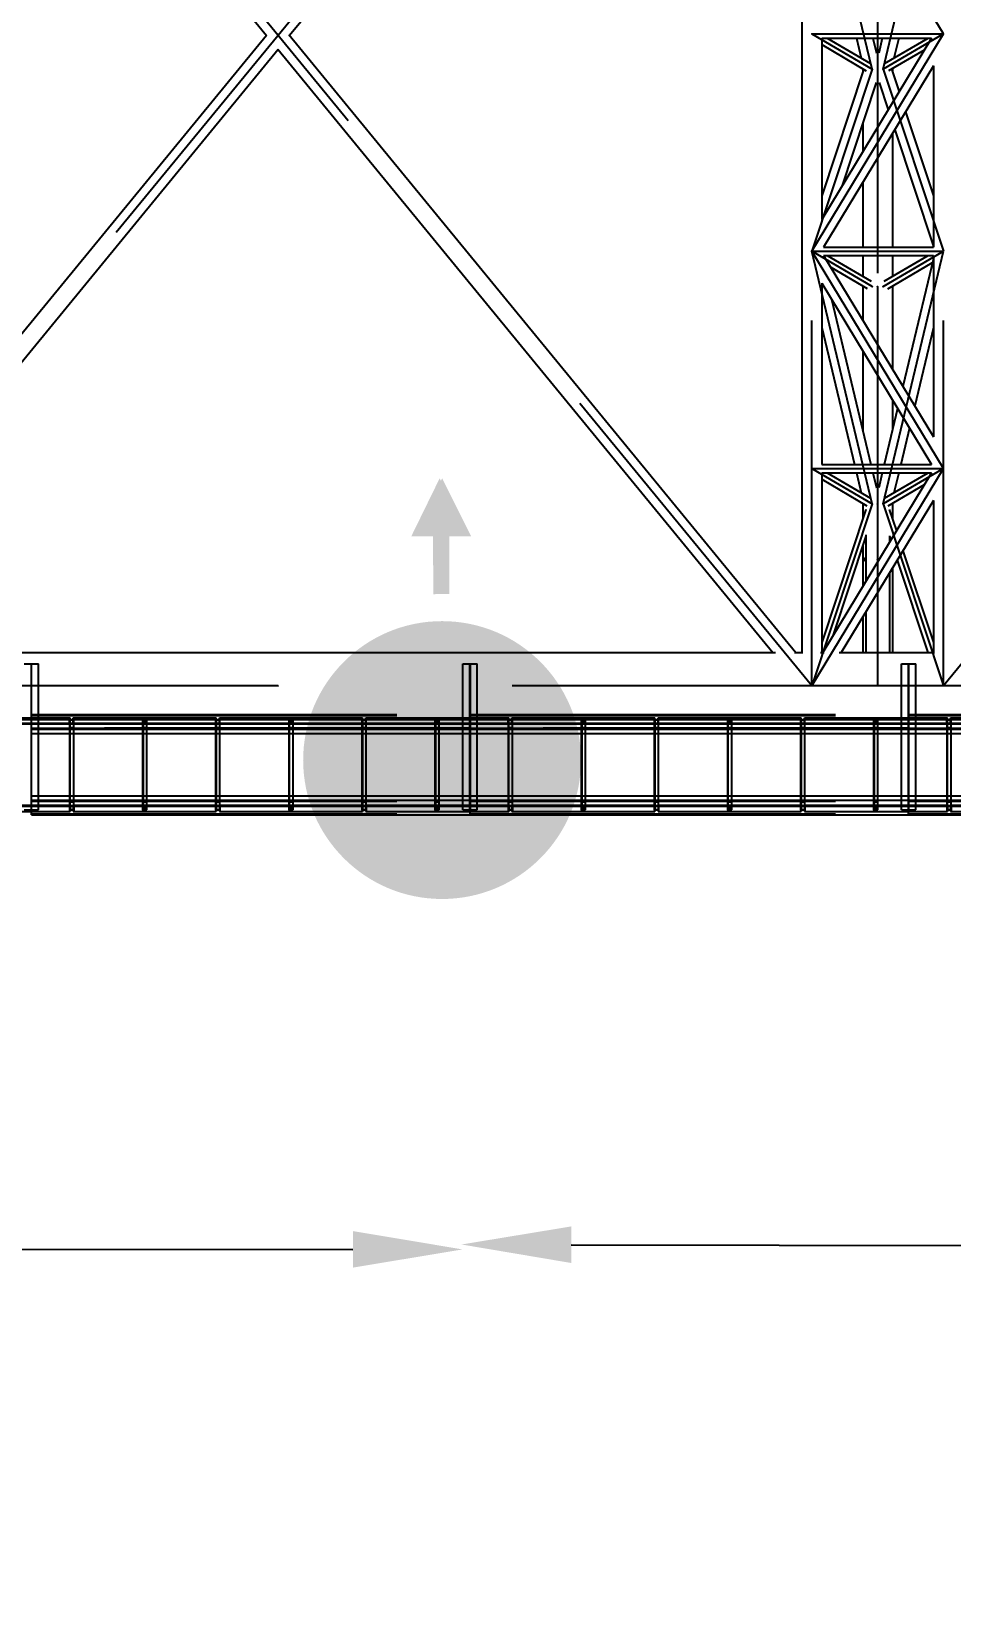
# Model space of a CAD drawing. Header units: millimetres. Extents: x 150209.93 to 150215.05, y 136675.65 to 136679.93.
# Drawn here: x 150212.7159 to 150212.9677, y 136678.5295 to 136678.958 of the extents above; entities that cross this region are included whole.
import ezdxf

# ---------------------------------------------------------------- set-up
doc = ezdxf.new("R2010")
doc.units = ezdxf.units.MM
doc.header["$LTSCALE"] = 0.25
for name, pattern in [('CENTER', [50.8, 31.75, -6.35, 6.35, -6.35]), ('XKITLINE00', [0]), ('XKITLINE02', [4, 2, -2]), ('XKITLINE03', [6, 3, -1, 1, -1])]:
    doc.linetypes.add(name, pattern=pattern)
doc.layers.add('Parts', color=7, linetype='Continuous')
doc.styles.add('ROMANS', font='romans.shx')
doc.dimstyles.new('MD300', dxfattribs={"dimtxt": 2.5, "dimasz": 2.5, "dimexe": 1, "dimexo": 1, "dimgap": 0.5, "dimtad": 1, "dimdec": 1, "dimlfac": 50, "dimrnd": 0.5, "dimdsep": 46, "dimtxsty": 'ROMANS', "dimcen": 1, "dimclrd": 146, "dimclre": 146, "dimclrt": 30, "dimadec": 1, "dimazin": 2, "dimtfac": 1, "dimtdec": 1, "dimtmove": 0, "dimatfit": 1, "dimfxl": 1, "dimtolj": 1, "dimtzin": 0, "dimlwd": -1, "dimlwe": -1, "dimarcsym": 0})

# ---------------------------------------------------------------- blocks, each defined once
blk = doc.blocks.new('çatıı')
at = {"color": 8, "linetype": 'CENTER'}
for p, q in [((20005, 17520), (18545, 15740.3)), ((20005, 15740.3), (18545, 17520)), ((21645, 17520), (20185, 15740.3)), ((20087.5, 16583.8), (20005, 16929.1)), ((20185, 16632.2), (20005, 16929.1)), ((20102.5, 16583.8), (20185, 16929.1)), ((20005, 15740.3), (20005, 16860.1)), ((20185, 15740.3), (20185, 16860.1)), ((20095, 16804.9), (20095, 15913.5)), ((20005, 16632.2), (20087.5, 16583.8)), ((20005, 16334.9), (20185, 16632.2)), ((20005, 16632.2), (20185, 16632.2)), ((20185, 16632.2), (20102.5, 16583.8)), ((20087.5, 16583.8), (20005, 16334.9)), ((20102.5, 16583.8), (20185, 16334.9)), ((20087.5, 15989.2), (20005, 16334.9)), ((20185, 16037.6), (20005, 16334.9)), ((20087.5, 16286.5), (20005, 16334.9)), ((20005, 16334.9), (20185, 16334.9)), ((20102.5, 15989.2), (20185, 16334.9)), ((20102.5, 16286.5), (20185, 16334.9)), ((20095, 16286.5), (20095, 15740.3)), ((20005, 15740.3), (20185, 16037.6)), ((20005, 16037.6), (20087.5, 15989.2)), ((20005, 16037.6), (20185, 16037.6)), ((20185, 16037.6), (20102.5, 15989.2)), ((20087.5, 15989.2), (20005, 15740.3)), ((20095, 15989.2), (20095, 15740.3)), ((20102.5, 15989.2), (20185, 15740.3)), ((20275, 15740.3), (17635, 15740.3)), ((20245, 15740.3), (17635, 15740.3)), ((19275, 15740.3), (18455, 15740.3)), ((20095, 15740.3), (19275, 15740.3)), ((20915, 15740.3), (20095, 15740.3))]:
    blk.add_line(p, q, dxfattribs=at)
at = {"color": 8, "linetype": 'XKITLINE00'}
for p, q in [((18558.6, 17484.1), (19259.2, 16630.1)), ((19991.3, 17484.1), (19290.8, 16630.1)), ((19991.3, 16860.1), (19991.3, 15786)), ((19259.3, 16630.1), (18566.7, 15786)), ((19289.6, 16631.5), (19983.3, 15786)), ((19275, 16610.9), (18598.2, 15786)), ((19274.8, 16611.2), (19951.7, 15786)), ((20018.6, 16626.6), (20018.6, 16378.5)), ((20018.6, 16626.5), (20168.8, 16626.5)), ((20018.6, 16617.6), (20079.5, 16581.9)), ((20168.8, 16626.6), (20018.7, 16378.5)), ((20026, 16626.5), (20085.3, 16591.8)), ((20066.1, 16626.5), (20072.6, 16599.2)), ((20088.6, 16626.5), (20093.5, 16606)), ((20101.4, 16626.5), (20096.5, 16606)), ((20104.4, 16591.6), (20164, 16626.5)), ((20110.6, 16582), (20159, 16610.4)), ((20123.9, 16626.5), (20117.4, 16599.2)), ((20171.4, 16588.5), (20021.2, 16340.6)), ((20074.7, 16584.7), (20074.7, 16580)), ((20115.3, 16584.7), (20115.3, 16580)), ((20171.3, 16588.5), (20171.3, 16340.6)), ((20075.7, 16583.2), (20018.6, 16410.9)), ((20093, 16565.7), (20045.9, 16423.5)), ((20097, 16565.7), (20109.4, 16528.3)), ((20114.3, 16583.2), (20124.3, 16553)), ((20133.3, 16525.7), (20171.3, 16410.9)), ((20074.7, 16510.4), (20074.7, 16471.1)), ((20118.4, 16501.1), (20171.3, 16341.3)), ((20115.3, 16496), (20115.3, 16340.6)), ((20074.7, 16428.9), (20074.7, 16340.6)), ((20021, 16340.6), (20171.4, 16340.6)), ((20021.1, 16329.3), (20171.4, 16081.2)), ((20021.2, 16329.2), (20171.3, 16329.2)), ((20026, 16329.2), (20086.4, 16293.8)), ((20074.7, 16329.2), (20074.7, 16300.6)), ((20103.9, 16294), (20164, 16329.2)), ((20115.3, 16329.2), (20115.3, 16300.6)), ((20171.3, 16329.3), (20171.3, 16081.2)), ((20031, 16313.1), (20080.8, 16283.8)), ((20108.8, 16283.6), (20170.1, 16319.5)), ((20171.3, 16324.8), (20129.6, 16150.1)), ((20018.6, 16291.2), (20018.6, 16043.3)), ((20018.6, 16291.2), (20168.8, 16043.3)), ((20074.7, 16287.4), (20074.7, 16240.8)), ((20115.3, 16287.4), (20115.3, 16173.8)), ((20031.9, 16269.4), (20085.9, 16043.3)), ((20018.6, 16230.5), (20063.3, 16043.3)), ((20171.3, 16230.5), (20145.8, 16123.4)), ((20074.7, 16198.7), (20074.7, 16090)), ((20122.4, 16119.8), (20104.1, 16043.3)), ((20115.3, 16131.6), (20115.3, 16090)), ((20138.6, 16093.2), (20126.6, 16043.3)), ((20018.6, 16043.3), (20168.9, 16043.3)), ((20018.6, 16032), (20018.6, 15786)), ((20018.6, 16031.9), (20168.8, 16031.9)), ((20168.8, 16032), (20019.9, 15786)), ((20026, 16031.9), (20085.2, 15997.2)), ((20066.1, 16031.9), (20072.6, 16004.6)), ((20088.6, 16031.9), (20093.5, 16011.2)), ((20101.4, 16031.9), (20096.5, 16011.3)), ((20104.5, 15997), (20164, 16031.9)), ((20123.9, 16031.9), (20117.4, 16004.6)), ((20018.6, 16023), (20080.5, 15986.7)), ((20109.5, 15986.8), (20159, 16015.8)), ((20171.3, 15993.9), (20045.4, 15786)), ((20074.7, 15990.1), (20074.7, 15968.7)), ((20115.3, 15990.1), (20115.3, 15968.7)), ((20171.3, 15993.9), (20171.3, 15786)), ((20079, 15981.8), (20018.6, 15799.5)), ((20078.9, 15981.7), (20078.9, 15981.3)), ((20111, 15981.6), (20120.7, 15952.5)), ((20078.9, 15945.2), (20033.6, 15808.7)), ((20078.9, 15946.9), (20078.9, 15883.4)), ((20111.1, 15945.4), (20111.1, 15936.6)), ((20111.1, 15945.1), (20112.9, 15939.6)), ((20074.7, 15932.6), (20074.7, 15913.5)), ((20129.7, 15925.2), (20171.3, 15799.6)), ((20075, 15914), (20074.7, 15913.5)), ((20074.7, 15913.5), (20075, 15913)), ((20074.7, 15913.5), (20074.7, 15876.5)), ((20075, 15914), (20075.9, 15914.5)), ((20075, 15913), (20075.9, 15912.5)), ((20075.9, 15914.5), (20077.4, 15914.9)), ((20076.2, 15914), (20075.9, 15913.5)), ((20075.9, 15913.5), (20076.2, 15913)), ((20075.9, 15912.5), (20077.4, 15912.1)), ((20076.2, 15914), (20077, 15914.4)), ((20076.2, 15913), (20077, 15912.6)), ((20077, 15914.4), (20078.4, 15914.8)), ((20077, 15912.6), (20078.4, 15912.2)), ((20077.4, 15914.9), (20078.9, 15915.2)), ((20077.4, 15912.1), (20078.9, 15911.8)), ((20078.4, 15914.8), (20078.9, 15914.9)), ((20078.4, 15912.2), (20078.9, 15912.1)), ((20115.3, 15901.4), (20115.3, 15786)), ((20122, 15912.4), (20163.8, 15786)), ((20111.1, 15894.5), (20111.1, 15786)), ((20074.7, 15834.3), (20074.7, 15786)), ((20078.9, 15841.2), (20078.9, 15786)), ((18594.4, 15786), (19955.4, 15786)), ((19981.4, 15786), (19992.9, 15786)), ((20017.1, 15786), (20021.8, 15786)), ((20042.5, 15786), (20173, 15786)), ((17635, 15694.6), (20275, 15694.6))]:
    blk.add_line(p, q, dxfattribs=at)
at = {"color": 116, "linetype": 'XKITLINE02', "true_color": 0x136734}
for p, q in [((18927.5, 15770.3), (18947.5, 15770.3)), ((18937.8, 15570.6), (18937.8, 15770.3)), ((18947.5, 15675.1), (18947.5, 15770.3)), ((19527.5, 15770.3), (19547.5, 15770.3)), ((19527.5, 15570.6), (19527.5, 15770.3)), ((19537.2, 15570.6), (19537.2, 15770.3)), ((19537.8, 15570.6), (19537.8, 15770.3)), ((19547.5, 15675.1), (19547.5, 15770.3)), ((20127.5, 15770.3), (20147.5, 15770.3)), ((20127.5, 15570.6), (20127.5, 15770.3)), ((20137.2, 15570.6), (20137.2, 15770.3)), ((20137.8, 15570.6), (20137.8, 15770.3)), ((20147.5, 15675.1), (20147.5, 15770.3)), ((18892.7, 15696.6), (18990.4, 15696.6)), ((18892.7, 15688.6), (18995.6, 15688.6)), ((18893.3, 15689.4), (18994.9, 15689.4)), ((18937.5, 15694.6), (18937.5, 15701.3)), ((18937.5, 15701.3), (19537.5, 15701.3)), ((18937.5, 15700.4), (19537.5, 15700.4)), ((18937.5, 15699.9), (19537.5, 15699.9)), ((18937.5, 15689.4), (18995.6, 15689.4)), ((18937.5, 15688.6), (18989.8, 15688.6)), ((18989.7, 15689.4), (18989.7, 15688.6)), ((18989.7, 15689.4), (19092.2, 15689.4)), ((18989.7, 15688.6), (19092.7, 15688.6)), ((18989.8, 15688.6), (18989.8, 15696.6)), ((18990, 15694.6), (18995.5, 15694.6)), ((18990, 15682.6), (18990, 15694.6)), ((18990, 15570.6), (18990, 15694.6)), ((18990, 15694.6), (18995.5, 15694.6)), ((18990.4, 15689.4), (18990.4, 15696.6)), ((18990.7, 15570.6), (18990.7, 15694.6)), ((18990.7, 15693.5), (18995.5, 15693.9)), ((18990.7, 15683.6), (18990.7, 15693.5)), ((18994.9, 15689.4), (18994.9, 15696.6)), ((18994.9, 15696.6), (19092.7, 15696.6)), ((18995.5, 15688.6), (18995.5, 15696.6)), ((18995.5, 15693.9), (18995.5, 15694.6)), ((18995.5, 15570.6), (18995.5, 15694.6)), ((18995.6, 15689.4), (18995.6, 15688.6)), ((19086.9, 15689.4), (19086.9, 15688.6)), ((19090, 15694.6), (19095.5, 15694.6)), ((19090, 15682.6), (19090, 15694.6)), ((19090, 15570.6), (19090, 15694.6)), ((19090, 15694.6), (19095.5, 15694.6)), ((19090, 15688.6), (19092.7, 15688.6)), ((19090.7, 15570.6), (19090.7, 15694.6)), ((19090.7, 15693.5), (19095.5, 15693.9)), ((19090.7, 15683.6), (19090.7, 15693.5)), ((19092.2, 15689.4), (19092.2, 15696.6)), ((19092.7, 15688.6), (19092.7, 15696.6)), ((19092.7, 15696.6), (19190.4, 15696.6)), ((19092.7, 15688.6), (19092.7, 15696.6)), ((19092.7, 15688.6), (19195.6, 15688.6)), ((19093.3, 15689.4), (19093.3, 15696.6)), ((19093.3, 15689.4), (19195.6, 15689.4)), ((19095.5, 15693.9), (19095.5, 15694.6)), ((19095.5, 15570.6), (19095.5, 15694.6)), ((19098.6, 15689.4), (19098.6, 15688.6)), ((19189.7, 15689.4), (19189.7, 15688.6)), ((19189.7, 15689.4), (19292.2, 15689.4)), ((19189.7, 15688.6), (19292.7, 15688.6)), ((19189.8, 15688.6), (19189.8, 15696.6)), ((19190, 15694.6), (19195.5, 15694.6)), ((19190, 15682.6), (19190, 15694.6)), ((19190, 15590.1), (19190, 15694.6)), ((19190, 15694.6), (19195.5, 15694.6)), ((19190.4, 15689.4), (19190.4, 15696.6)), ((19190.7, 15570.6), (19190.7, 15694.6)), ((19190.7, 15693.5), (19195.5, 15693.9)), ((19190.7, 15683.6), (19190.7, 15693.5)), ((19194.9, 15689.4), (19194.9, 15696.6)), ((19194.9, 15696.6), (19292.7, 15696.6)), ((19195.5, 15688.6), (19195.5, 15696.6)), ((19195.5, 15693.9), (19195.5, 15694.6)), ((19195.5, 15570.6), (19195.5, 15694.6)), ((19195.6, 15689.4), (19195.6, 15688.6)), ((19286.9, 15689.4), (19286.9, 15688.6)), ((19290, 15590.1), (19290, 15694.6)), ((19290, 15694.6), (19295.5, 15694.6)), ((19290, 15694.6), (19295.5, 15694.6)), ((19290, 15682.6), (19290, 15694.6)), ((19290, 15688.6), (19292.7, 15688.6)), ((19290.7, 15570.6), (19290.7, 15694.6)), ((19290.7, 15693.5), (19295.5, 15693.9)), ((19290.7, 15683.6), (19290.7, 15693.5)), ((19292.2, 15689.4), (19292.2, 15696.6)), ((19292.7, 15688.6), (19292.7, 15696.6)), ((19292.7, 15696.6), (19390.4, 15696.6)), ((19292.7, 15688.6), (19292.7, 15696.6)), ((19292.7, 15688.6), (19395.6, 15688.6)), ((19293.3, 15689.4), (19293.3, 15696.6)), ((19293.3, 15689.4), (19395.6, 15689.4)), ((19295.5, 15570.6), (19295.5, 15694.6)), ((19295.5, 15693.9), (19295.5, 15694.6)), ((19298.6, 15689.4), (19298.6, 15688.6)), ((19389.7, 15689.4), (19389.7, 15688.6)), ((19389.7, 15689.4), (19492.2, 15689.4)), ((19389.7, 15688.6), (19492.7, 15688.6)), ((19389.8, 15688.6), (19389.8, 15696.6)), ((19390, 15590.1), (19390, 15694.6)), ((19390, 15694.6), (19395.5, 15694.6)), ((19390, 15694.6), (19395.5, 15694.6)), ((19390, 15682.6), (19390, 15694.6)), ((19390.4, 15689.4), (19390.4, 15696.6)), ((19390.7, 15570.6), (19390.7, 15694.6)), ((19390.7, 15693.5), (19395.5, 15693.9)), ((19390.7, 15683.6), (19390.7, 15693.5)), ((19394.9, 15689.4), (19394.9, 15696.6)), ((19394.9, 15696.6), (19492.7, 15696.6)), ((19395.5, 15688.6), (19395.5, 15696.6)), ((19395.5, 15570.6), (19395.5, 15694.6)), ((19395.5, 15693.9), (19395.5, 15694.6)), ((19395.6, 15689.4), (19395.6, 15688.6)), ((19486.9, 15689.4), (19486.9, 15688.6)), ((19490, 15590.1), (19490, 15694.6)), ((19490, 15694.6), (19495.5, 15694.6)), ((19490, 15694.6), (19495.5, 15694.6)), ((19490, 15682.6), (19490, 15694.6)), ((19490, 15688.6), (19492.7, 15688.6)), ((19490.7, 15570.6), (19490.7, 15694.6)), ((19490.7, 15693.5), (19495.5, 15693.9)), ((19490.7, 15683.6), (19490.7, 15693.5)), ((19492.2, 15689.4), (19492.2, 15696.6)), ((19492.7, 15688.6), (19492.7, 15696.6)), ((19492.7, 15696.6), (19590.4, 15696.6)), ((19492.7, 15688.6), (19492.7, 15696.6)), ((19492.7, 15688.6), (19595.6, 15688.6)), ((19493.3, 15689.4), (19493.3, 15696.6)), ((19493.3, 15689.4), (19595.6, 15689.4)), ((19495.5, 15570.6), (19495.5, 15694.6)), ((19495.5, 15693.9), (19495.5, 15694.6)), ((19498.6, 15689.4), (19498.6, 15688.6)), ((19537.5, 15694.6), (19537.5, 15701.3)), ((19537.5, 15701.3), (20137.5, 15701.3)), ((19537.5, 15694.6), (19537.5, 15701.3)), ((19537.5, 15700.4), (20137.5, 15700.4)), ((19537.5, 15699.9), (20137.5, 15699.9)), ((19589.7, 15689.4), (19589.7, 15688.6)), ((19589.7, 15689.4), (19692.2, 15689.4)), ((19589.7, 15688.6), (19692.7, 15688.6)), ((19589.8, 15688.6), (19589.8, 15696.6)), ((19590, 15590.1), (19590, 15694.6)), ((19590, 15694.6), (19595.5, 15694.6)), ((19590, 15694.6), (19595.5, 15694.6)), ((19590, 15682.6), (19590, 15694.6)), ((19590.4, 15689.4), (19590.4, 15696.6)), ((19590.7, 15570.6), (19590.7, 15694.6)), ((19590.7, 15693.5), (19595.5, 15693.9)), ((19590.7, 15683.6), (19590.7, 15693.5)), ((19594.9, 15689.4), (19594.9, 15696.6)), ((19594.9, 15696.6), (19692.7, 15696.6)), ((19595.5, 15688.6), (19595.5, 15696.6)), ((19595.5, 15570.6), (19595.5, 15694.6)), ((19595.5, 15693.9), (19595.5, 15694.6)), ((19595.6, 15689.4), (19595.6, 15688.6)), ((19686.9, 15689.4), (19686.9, 15688.6)), ((19690, 15590.1), (19690, 15694.6)), ((19690, 15694.6), (19695.5, 15694.6)), ((19690, 15694.6), (19695.5, 15694.6)), ((19690, 15682.6), (19690, 15694.6)), ((19690, 15688.6), (19692.7, 15688.6)), ((19690.7, 15570.6), (19690.7, 15694.6)), ((19690.7, 15693.5), (19695.5, 15693.9)), ((19690.7, 15683.6), (19690.7, 15693.5)), ((19692.2, 15689.4), (19692.2, 15696.6)), ((19692.7, 15688.6), (19692.7, 15696.6)), ((19692.7, 15696.6), (19790.4, 15696.6)), ((19692.7, 15688.6), (19692.7, 15696.6)), ((19692.7, 15688.6), (19795.6, 15688.6)), ((19693.3, 15689.4), (19693.3, 15696.6)), ((19693.3, 15689.4), (19795.6, 15689.4)), ((19695.5, 15570.6), (19695.5, 15694.6)), ((19695.5, 15693.9), (19695.5, 15694.6)), ((19698.6, 15689.4), (19698.6, 15688.6)), ((19789.7, 15689.4), (19789.7, 15688.6)), ((19789.7, 15689.4), (19892.2, 15689.4)), ((19789.7, 15688.6), (19892.7, 15688.6)), ((19789.8, 15688.6), (19789.8, 15696.6)), ((19790, 15590.1), (19790, 15694.6)), ((19790, 15694.6), (19795.5, 15694.6)), ((19790, 15694.6), (19795.5, 15694.6)), ((19790, 15682.6), (19790, 15694.6)), ((19790.4, 15689.4), (19790.4, 15696.6)), ((19790.7, 15570.6), (19790.7, 15694.6)), ((19790.7, 15693.5), (19795.5, 15693.9)), ((19790.7, 15683.6), (19790.7, 15693.5)), ((19794.9, 15689.4), (19794.9, 15696.6)), ((19794.9, 15696.6), (19892.7, 15696.6)), ((19795.5, 15688.6), (19795.5, 15696.6)), ((19795.5, 15570.6), (19795.5, 15694.6)), ((19795.5, 15693.9), (19795.5, 15694.6)), ((19795.6, 15689.4), (19795.6, 15688.6)), ((19886.9, 15689.4), (19886.9, 15688.6)), ((19890, 15590.1), (19890, 15694.6)), ((19890, 15694.6), (19895.5, 15694.6)), ((19890, 15694.6), (19895.5, 15694.6)), ((19890, 15682.6), (19890, 15694.6)), ((19890, 15688.6), (19892.7, 15688.6)), ((19890.7, 15570.6), (19890.7, 15694.6)), ((19890.7, 15693.5), (19895.5, 15693.9)), ((19890.7, 15683.6), (19890.7, 15693.5)), ((19892.2, 15689.4), (19892.2, 15696.6)), ((19892.7, 15688.6), (19892.7, 15696.6)), ((19892.7, 15696.6), (19990.4, 15696.6)), ((19892.7, 15688.6), (19892.7, 15696.6)), ((19892.7, 15688.6), (19995.6, 15688.6)), ((19893.3, 15689.4), (19893.3, 15696.6)), ((19893.3, 15689.4), (19995.6, 15689.4)), ((19895.5, 15570.6), (19895.5, 15694.6)), ((19895.5, 15693.9), (19895.5, 15694.6)), ((19898.6, 15689.4), (19898.6, 15688.6)), ((19989.7, 15689.4), (19989.7, 15688.6)), ((19989.7, 15689.4), (20092.2, 15689.4)), ((19989.7, 15688.6), (20092.7, 15688.6)), ((19989.8, 15688.6), (19989.8, 15696.6)), ((19990, 15590.1), (19990, 15694.6)), ((19990, 15694.6), (19995.5, 15694.6)), ((19990, 15694.6), (19995.5, 15694.6)), ((19990, 15682.6), (19990, 15694.6)), ((19990.4, 15689.4), (19990.4, 15696.6)), ((19990.7, 15570.6), (19990.7, 15694.6)), ((19990.7, 15693.5), (19995.5, 15693.9)), ((19990.7, 15683.6), (19990.7, 15693.5)), ((19994.9, 15689.4), (19994.9, 15696.6)), ((19994.9, 15696.6), (20092.7, 15696.6)), ((19995.5, 15688.6), (19995.5, 15696.6)), ((19995.5, 15570.6), (19995.5, 15694.6)), ((19995.5, 15693.9), (19995.5, 15694.6)), ((19995.6, 15689.4), (19995.6, 15688.6)), ((20086.9, 15689.4), (20086.9, 15688.6)), ((20090, 15590.1), (20090, 15694.6)), ((20090, 15694.6), (20095.5, 15694.6)), ((20090, 15694.6), (20095.5, 15694.6)), ((20090, 15682.6), (20090, 15694.6)), ((20090, 15688.6), (20092.7, 15688.6)), ((20090.7, 15570.6), (20090.7, 15694.6)), ((20090.7, 15693.5), (20095.5, 15693.9)), ((20090.7, 15683.6), (20090.7, 15693.5)), ((20092.2, 15689.4), (20092.2, 15696.6)), ((20092.7, 15696.6), (20190.4, 15696.6)), ((20092.7, 15688.6), (20092.7, 15696.6)), ((20092.7, 15688.6), (20092.7, 15696.6)), ((20092.7, 15688.6), (20195.6, 15688.6)), ((20093.3, 15689.4), (20093.3, 15696.6)), ((20093.3, 15689.4), (20194.9, 15689.4)), ((20095.5, 15570.6), (20095.5, 15694.6)), ((20095.5, 15693.9), (20095.5, 15694.6)), ((20098.6, 15689.4), (20098.6, 15688.6)), ((20137.5, 15694.6), (20137.5, 15701.3)), ((20137.5, 15694.6), (20137.5, 15701.3)), ((20137.5, 15701.3), (20737.5, 15701.3)), ((20137.5, 15700.4), (20737.5, 15700.4)), ((20137.5, 15699.9), (20737.5, 15699.9)), ((20137.5, 15689.4), (20195.6, 15689.4)), ((20137.5, 15688.6), (20189.8, 15688.6)), ((20189.7, 15689.4), (20189.7, 15688.6)), ((20189.7, 15689.4), (20292.2, 15689.4)), ((20189.7, 15688.6), (20292.7, 15688.6)), ((20189.8, 15688.6), (20189.8, 15696.6)), ((20190, 15570.6), (20190, 15694.6)), ((20190, 15694.6), (20195.5, 15694.6)), ((20190, 15694.6), (20195.5, 15694.6)), ((20190, 15682.6), (20190, 15694.6)), ((20190.4, 15689.4), (20190.4, 15696.6)), ((20190.7, 15570.6), (20190.7, 15694.6)), ((20190.7, 15693.5), (20195.5, 15693.9)), ((20190.7, 15683.6), (20190.7, 15693.5)), ((20194.9, 15689.4), (20194.9, 15696.6)), ((20194.9, 15696.6), (20292.7, 15696.6)), ((20195.5, 15688.6), (20195.5, 15696.6)), ((20195.5, 15570.6), (20195.5, 15694.6)), ((20195.5, 15693.9), (20195.5, 15694.6)), ((20195.6, 15689.4), (20195.6, 15688.6)), ((18937.5, 15682.6), (19537.5, 15682.6)), ((18937.5, 15681.3), (18937.5, 15682.6)), ((18937.5, 15682.6), (19537.5, 15682.6)), ((18937.5, 15682.1), (19537.5, 15682.1)), ((18937.5, 15681.7), (19537.5, 15681.7)), ((18990, 15682.6), (18995.5, 15682.6)), ((18990.7, 15683.6), (18995.5, 15683.3)), ((18995.5, 15682.6), (18995.5, 15683.3)), ((19090, 15682.6), (19095.5, 15682.6)), ((19090.7, 15683.6), (19095.5, 15683.3)), ((19095.5, 15682.6), (19095.5, 15683.3)), ((19190, 15682.6), (19195.5, 15682.6)), ((19190.7, 15683.6), (19195.5, 15683.3)), ((19195.5, 15682.6), (19195.5, 15683.3)), ((19290, 15682.6), (19295.5, 15682.6)), ((19290.7, 15683.6), (19295.5, 15683.3)), ((19295.5, 15682.6), (19295.5, 15683.3)), ((19390, 15682.6), (19395.5, 15682.6)), ((19390.7, 15683.6), (19395.5, 15683.3)), ((19395.5, 15682.6), (19395.5, 15683.3)), ((19490, 15682.6), (19495.5, 15682.6)), ((19490.7, 15683.6), (19495.5, 15683.3)), ((19495.5, 15682.6), (19495.5, 15683.3)), ((19537.5, 15682.6), (20137.5, 15682.6)), ((19537.5, 15681.3), (19537.5, 15682.6)), ((19537.5, 15682.6), (20137.5, 15682.6)), ((19537.5, 15681.3), (19537.5, 15682.6)), ((19537.5, 15682.1), (20137.5, 15682.1)), ((19537.5, 15681.7), (20137.5, 15681.7)), ((19590, 15682.6), (19595.5, 15682.6)), ((19590.7, 15683.6), (19595.5, 15683.3)), ((19595.5, 15682.6), (19595.5, 15683.3)), ((19690, 15682.6), (19695.5, 15682.6)), ((19690.7, 15683.6), (19695.5, 15683.3)), ((19695.5, 15682.6), (19695.5, 15683.3)), ((19790, 15682.6), (19795.5, 15682.6)), ((19790.7, 15683.6), (19795.5, 15683.3)), ((19795.5, 15682.6), (19795.5, 15683.3)), ((19890, 15682.6), (19895.5, 15682.6)), ((19890.7, 15683.6), (19895.5, 15683.3)), ((19895.5, 15682.6), (19895.5, 15683.3)), ((19990, 15682.6), (19995.5, 15682.6)), ((19990.7, 15683.6), (19995.5, 15683.3)), ((19995.5, 15682.6), (19995.5, 15683.3)), ((20090, 15682.6), (20095.5, 15682.6)), ((20090.7, 15683.6), (20095.5, 15683.3)), ((20095.5, 15682.6), (20095.5, 15683.3)), ((20137.5, 15681.3), (20137.5, 15682.6)), ((20137.5, 15682.6), (20737.5, 15682.6)), ((20137.5, 15681.3), (20137.5, 15682.6)), ((20137.5, 15682.6), (20737.5, 15682.6)), ((20137.5, 15682.1), (20737.5, 15682.1)), ((20137.5, 15681.7), (20737.5, 15681.7)), ((20190, 15682.6), (20195.5, 15682.6)), ((20190.7, 15683.6), (20195.5, 15683.3)), ((20195.5, 15682.6), (20195.5, 15683.3)), ((18937.5, 15583.4), (19537.5, 15583.4)), ((18937.5, 15583), (19537.5, 15583)), ((18937.5, 15582.6), (19537.5, 15582.6)), ((18937.5, 15582.5), (19537.5, 15582.5)), ((18947.5, 15570.6), (18947.5, 15590.1)), ((18990, 15570.6), (18990, 15590.1)), ((18990, 15582.6), (18995.5, 15582.6)), ((18990, 15570.6), (18990, 15582.6)), ((18990.7, 15581.5), (18995.5, 15581.9)), ((18990.7, 15571.6), (18990.7, 15581.5)), ((18995.5, 15570.6), (18995.5, 15590.1)), ((18995.5, 15581.9), (18995.5, 15582.6)), ((19090, 15570.6), (19090, 15590.1)), ((19090, 15582.6), (19095.5, 15582.6)), ((19090, 15570.6), (19090, 15582.6)), ((19090.7, 15581.5), (19095.5, 15581.9)), ((19090.7, 15571.6), (19090.7, 15581.5)), ((19095.5, 15570.6), (19095.5, 15590.1)), ((19095.5, 15581.9), (19095.5, 15582.6)), ((19190, 15570.6), (19190, 15590.1)), ((19190, 15582.6), (19195.5, 15582.6)), ((19190, 15570.6), (19190, 15582.6)), ((19190.7, 15581.5), (19195.5, 15581.9)), ((19190.7, 15571.6), (19190.7, 15581.5)), ((19195.5, 15570.6), (19195.5, 15590.1)), ((19195.5, 15581.9), (19195.5, 15582.6)), ((19290, 15570.6), (19290, 15590.1)), ((19290, 15582.6), (19295.5, 15582.6)), ((19290, 15570.6), (19290, 15582.6)), ((19290.7, 15581.5), (19295.5, 15581.9)), ((19290.7, 15571.6), (19290.7, 15581.5)), ((19295.5, 15570.6), (19295.5, 15590.1)), ((19295.5, 15581.9), (19295.5, 15582.6)), ((19390, 15570.6), (19390, 15590.1)), ((19390, 15582.6), (19395.5, 15582.6)), ((19390, 15570.6), (19390, 15582.6)), ((19390.7, 15581.5), (19395.5, 15581.9)), ((19390.7, 15571.6), (19390.7, 15581.5)), ((19395.5, 15570.6), (19395.5, 15590.1)), ((19395.5, 15581.9), (19395.5, 15582.6)), ((19490, 15570.6), (19490, 15590.1)), ((19490, 15582.6), (19495.5, 15582.6)), ((19490, 15570.6), (19490, 15582.6)), ((19490.7, 15581.5), (19495.5, 15581.9)), ((19490.7, 15571.6), (19490.7, 15581.5)), ((19495.5, 15570.6), (19495.5, 15590.1)), ((19495.5, 15581.9), (19495.5, 15582.6)), ((19527.5, 15570.6), (19527.5, 15590.1)), ((19537.5, 15582.6), (19537.5, 15583.9)), ((19537.5, 15582.6), (19537.5, 15583.9)), ((19537.5, 15583.4), (20137.5, 15583.4)), ((19537.5, 15583), (20137.5, 15583)), ((19537.5, 15582.6), (20137.5, 15582.6)), ((19537.5, 15582.5), (20137.5, 15582.5)), ((19547.5, 15570.6), (19547.5, 15590.1)), ((19590, 15570.6), (19590, 15590.1)), ((19590, 15582.6), (19595.5, 15582.6)), ((19590, 15570.6), (19590, 15582.6)), ((19590.7, 15581.5), (19595.5, 15581.9)), ((19590.7, 15571.6), (19590.7, 15581.5)), ((19595.5, 15570.6), (19595.5, 15590.1)), ((19595.5, 15581.9), (19595.5, 15582.6)), ((19690, 15570.6), (19690, 15590.1)), ((19690, 15582.6), (19695.5, 15582.6)), ((19690, 15570.6), (19690, 15582.6)), ((19690.7, 15581.5), (19695.5, 15581.9)), ((19690.7, 15571.6), (19690.7, 15581.5)), ((19695.5, 15570.6), (19695.5, 15590.1)), ((19695.5, 15581.9), (19695.5, 15582.6)), ((19790, 15570.6), (19790, 15590.1)), ((19790, 15582.6), (19795.5, 15582.6)), ((19790, 15570.6), (19790, 15582.6)), ((19790.7, 15581.5), (19795.5, 15581.9)), ((19790.7, 15571.6), (19790.7, 15581.5)), ((19795.5, 15570.6), (19795.5, 15590.1)), ((19795.5, 15581.9), (19795.5, 15582.6)), ((19890, 15570.6), (19890, 15590.1)), ((19890, 15582.6), (19895.5, 15582.6)), ((19890, 15570.6), (19890, 15582.6)), ((19890.7, 15581.5), (19895.5, 15581.9)), ((19890.7, 15571.6), (19890.7, 15581.5)), ((19895.5, 15570.6), (19895.5, 15590.1)), ((19895.5, 15581.9), (19895.5, 15582.6)), ((19990, 15570.6), (19990, 15590.1)), ((19990, 15582.6), (19995.5, 15582.6)), ((19990, 15570.6), (19990, 15582.6)), ((19990.7, 15581.5), (19995.5, 15581.9)), ((19990.7, 15571.6), (19990.7, 15581.5)), ((19995.5, 15570.6), (19995.5, 15590.1)), ((19995.5, 15581.9), (19995.5, 15582.6)), ((20090, 15570.6), (20090, 15590.1)), ((20090, 15582.6), (20095.5, 15582.6)), ((20090, 15570.6), (20090, 15582.6)), ((20090.7, 15581.5), (20095.5, 15581.9)), ((20090.7, 15571.6), (20090.7, 15581.5)), ((20095.5, 15570.6), (20095.5, 15590.1)), ((20095.5, 15581.9), (20095.5, 15582.6)), ((20127.5, 15570.6), (20127.5, 15590.1)), ((20137.5, 15582.6), (20137.5, 15583.9)), ((20137.5, 15582.6), (20137.5, 15583.9)), ((20137.5, 15583.4), (20737.5, 15583.4)), ((20137.5, 15583), (20737.5, 15583)), ((20137.5, 15582.6), (20737.5, 15582.6)), ((20137.5, 15582.5), (20737.5, 15582.5)), ((20147.5, 15570.6), (20147.5, 15590.1)), ((20190, 15570.6), (20190, 15590.1)), ((20190, 15582.6), (20195.5, 15582.6)), ((20190, 15570.6), (20190, 15582.6)), ((20190.7, 15581.5), (20195.5, 15581.9)), ((20190.7, 15571.6), (20190.7, 15581.5)), ((20195.5, 15570.6), (20195.5, 15590.1)), ((20195.5, 15581.9), (20195.5, 15582.6)), ((18892.7, 15576.6), (18995.6, 15576.6)), ((18892.7, 15568.6), (18990.4, 15568.6)), ((18893.3, 15575.8), (18995.6, 15575.8)), ((18927.5, 15570.6), (18947.5, 15570.6)), ((18937.5, 15565.3), (19537.5, 15565.3)), ((18937.5, 15564.7), (19537.5, 15564.7)), ((18989.7, 15576.6), (19092.7, 15576.6)), ((18989.7, 15576.6), (18989.7, 15575.8)), ((18989.7, 15575.8), (19092.2, 15575.8)), ((18989.8, 15576.6), (18989.8, 15568.6)), ((18990, 15570.6), (18995.5, 15570.6)), ((18990, 15570.6), (18995.5, 15570.6)), ((18990.4, 15575.8), (18990.4, 15568.6)), ((18990.7, 15571.6), (18995.5, 15571.3)), ((18994.9, 15575.8), (18994.9, 15568.6)), ((18994.9, 15568.6), (19092.7, 15568.6)), ((18995.5, 15576.6), (18995.5, 15568.6)), ((18995.5, 15570.6), (18995.5, 15571.3)), ((18995.6, 15576.6), (18995.6, 15575.8)), ((19086.9, 15576.6), (19086.9, 15575.8)), ((19090, 15570.6), (19095.5, 15570.6)), ((19090, 15570.6), (19095.5, 15570.6)), ((19090.7, 15571.6), (19095.5, 15571.3)), ((19092.2, 15575.8), (19092.2, 15568.6)), ((19092.7, 15568.6), (19092.7, 15576.6)), ((19092.7, 15576.6), (19195.6, 15576.6)), ((19092.7, 15568.6), (19092.7, 15576.6)), ((19092.7, 15568.6), (19190.4, 15568.6)), ((19093.3, 15575.8), (19195.6, 15575.8)), ((19093.3, 15568.6), (19093.3, 15575.8)), ((19095.5, 15570.6), (19095.5, 15571.3)), ((19098.6, 15576.6), (19098.6, 15575.8)), ((19189.7, 15576.6), (19292.7, 15576.6)), ((19189.7, 15576.6), (19189.7, 15575.8)), ((19189.7, 15575.8), (19292.2, 15575.8)), ((19189.8, 15576.6), (19189.8, 15568.6)), ((19190, 15570.6), (19195.5, 15570.6)), ((19190, 15570.6), (19195.5, 15570.6)), ((19190.4, 15575.8), (19190.4, 15568.6)), ((19190.7, 15571.6), (19195.5, 15571.3)), ((19194.9, 15575.8), (19194.9, 15568.6)), ((19194.9, 15568.6), (19292.7, 15568.6)), ((19195.5, 15576.6), (19195.5, 15568.6)), ((19195.5, 15570.6), (19195.5, 15571.3)), ((19195.6, 15576.6), (19195.6, 15575.8)), ((19286.9, 15576.6), (19286.9, 15575.8)), ((19290, 15570.6), (19295.5, 15570.6)), ((19290, 15570.6), (19295.5, 15570.6)), ((19290.7, 15571.6), (19295.5, 15571.3)), ((19292.2, 15575.8), (19292.2, 15568.6)), ((19292.7, 15568.6), (19292.7, 15576.6)), ((19292.7, 15576.6), (19395.6, 15576.6)), ((19292.7, 15568.6), (19292.7, 15576.6)), ((19292.7, 15568.6), (19390.4, 15568.6)), ((19293.3, 15575.8), (19395.6, 15575.8)), ((19293.3, 15575.8), (19293.3, 15568.6)), ((19295.5, 15570.6), (19295.5, 15571.3)), ((19298.6, 15576.6), (19298.6, 15575.8)), ((19389.7, 15576.6), (19492.7, 15576.6)), ((19389.7, 15576.6), (19389.7, 15575.8)), ((19389.7, 15575.8), (19492.2, 15575.8)), ((19389.8, 15576.6), (19389.8, 15568.6)), ((19390, 15570.6), (19395.5, 15570.6)), ((19390, 15570.6), (19395.5, 15570.6)), ((19390.4, 15575.8), (19390.4, 15568.6)), ((19390.7, 15571.6), (19395.5, 15571.3)), ((19394.9, 15575.8), (19394.9, 15568.6)), ((19394.9, 15568.6), (19492.7, 15568.6)), ((19395.5, 15576.6), (19395.5, 15568.6)), ((19395.5, 15570.6), (19395.5, 15571.3)), ((19395.6, 15576.6), (19395.6, 15575.8)), ((19486.9, 15576.6), (19486.9, 15575.8)), ((19490, 15570.6), (19495.5, 15570.6)), ((19490, 15570.6), (19495.5, 15570.6)), ((19490.7, 15571.6), (19495.5, 15571.3)), ((19492.2, 15575.8), (19492.2, 15568.6)), ((19492.7, 15568.6), (19492.7, 15576.6)), ((19492.7, 15576.6), (19595.6, 15576.6)), ((19492.7, 15568.6), (19492.7, 15576.6)), ((19492.7, 15568.6), (19590.4, 15568.6)), ((19493.3, 15575.8), (19595.6, 15575.8)), ((19493.3, 15575.8), (19493.3, 15568.6)), ((19495.5, 15570.6), (19495.5, 15571.3)), ((19498.6, 15576.6), (19498.6, 15575.8)), ((19527.5, 15570.6), (19547.5, 15570.6)), ((19537.5, 15565.3), (20137.5, 15565.3)), ((19537.5, 15564.7), (20137.5, 15564.7)), ((19589.7, 15576.6), (19692.7, 15576.6)), ((19589.7, 15576.6), (19589.7, 15575.8)), ((19589.7, 15575.8), (19692.2, 15575.8)), ((19589.8, 15576.6), (19589.8, 15568.6)), ((19590, 15570.6), (19595.5, 15570.6)), ((19590, 15570.6), (19595.5, 15570.6)), ((19590.4, 15575.8), (19590.4, 15568.6)), ((19590.7, 15571.6), (19595.5, 15571.3)), ((19594.9, 15575.8), (19594.9, 15568.6)), ((19594.9, 15568.6), (19692.7, 15568.6)), ((19595.5, 15576.6), (19595.5, 15568.6)), ((19595.5, 15570.6), (19595.5, 15571.3)), ((19595.6, 15576.6), (19595.6, 15575.8)), ((19686.9, 15576.6), (19686.9, 15575.8)), ((19690, 15570.6), (19695.5, 15570.6)), ((19690, 15570.6), (19695.5, 15570.6)), ((19690.7, 15571.6), (19695.5, 15571.3)), ((19692.2, 15575.8), (19692.2, 15568.6)), ((19692.7, 15568.6), (19692.7, 15576.6)), ((19692.7, 15576.6), (19795.6, 15576.6)), ((19692.7, 15568.6), (19692.7, 15576.6)), ((19692.7, 15568.6), (19790.4, 15568.6)), ((19693.3, 15575.8), (19795.6, 15575.8)), ((19693.3, 15575.8), (19693.3, 15568.6)), ((19695.5, 15570.6), (19695.5, 15571.3)), ((19698.6, 15576.6), (19698.6, 15575.8)), ((19789.7, 15576.6), (19892.7, 15576.6)), ((19789.7, 15576.6), (19789.7, 15575.8)), ((19789.7, 15575.8), (19892.2, 15575.8)), ((19789.8, 15576.6), (19789.8, 15568.6)), ((19790, 15570.6), (19795.5, 15570.6)), ((19790, 15570.6), (19795.5, 15570.6)), ((19790.4, 15575.8), (19790.4, 15568.6)), ((19790.7, 15571.6), (19795.5, 15571.3)), ((19794.9, 15575.8), (19794.9, 15568.6)), ((19794.9, 15568.6), (19892.7, 15568.6)), ((19795.5, 15576.6), (19795.5, 15568.6)), ((19795.5, 15570.6), (19795.5, 15571.3)), ((19795.6, 15576.6), (19795.6, 15575.8)), ((19886.9, 15576.6), (19886.9, 15575.8)), ((19890, 15570.6), (19895.5, 15570.6)), ((19890, 15570.6), (19895.5, 15570.6)), ((19890.7, 15571.6), (19895.5, 15571.3)), ((19892.2, 15575.8), (19892.2, 15568.6)), ((19892.7, 15568.6), (19892.7, 15576.6)), ((19892.7, 15576.6), (19995.6, 15576.6)), ((19892.7, 15568.6), (19892.7, 15576.6)), ((19892.7, 15568.6), (19990.4, 15568.6)), ((19893.3, 15575.8), (19995.6, 15575.8)), ((19893.3, 15575.8), (19893.3, 15568.6)), ((19895.5, 15570.6), (19895.5, 15571.3)), ((19898.6, 15576.6), (19898.6, 15575.8)), ((19989.7, 15576.6), (20092.7, 15576.6)), ((19989.7, 15576.6), (19989.7, 15575.8)), ((19989.7, 15575.8), (20092.2, 15575.8)), ((19989.8, 15576.6), (19989.8, 15568.6)), ((19990, 15570.6), (19995.5, 15570.6)), ((19990, 15570.6), (19995.5, 15570.6)), ((19990.4, 15575.8), (19990.4, 15568.6)), ((19990.7, 15571.6), (19995.5, 15571.3)), ((19994.9, 15575.8), (19994.9, 15568.6)), ((19994.9, 15568.6), (20092.7, 15568.6)), ((19995.5, 15576.6), (19995.5, 15568.6)), ((19995.5, 15570.6), (19995.5, 15571.3)), ((19995.6, 15576.6), (19995.6, 15575.8)), ((20086.9, 15576.6), (20086.9, 15575.8)), ((20090, 15570.6), (20095.5, 15570.6)), ((20090, 15570.6), (20095.5, 15570.6)), ((20090.7, 15571.6), (20095.5, 15571.3)), ((20092.2, 15575.8), (20092.2, 15568.6)), ((20092.7, 15576.6), (20195.6, 15576.6)), ((20092.7, 15568.6), (20092.7, 15576.6)), ((20092.7, 15568.6), (20092.7, 15576.6)), ((20092.7, 15568.6), (20190.4, 15568.6)), ((20093.3, 15575.8), (20195.6, 15575.8)), ((20093.3, 15575.8), (20093.3, 15568.6)), ((20095.5, 15570.6), (20095.5, 15571.3)), ((20098.6, 15576.6), (20098.6, 15575.8)), ((20127.5, 15570.6), (20147.5, 15570.6)), ((20137.5, 15565.3), (20737.5, 15565.3)), ((20137.5, 15564.7), (20737.5, 15564.7)), ((20189.7, 15576.6), (20292.7, 15576.6)), ((20189.7, 15576.6), (20189.7, 15575.8)), ((20189.7, 15575.8), (20292.2, 15575.8)), ((20189.8, 15576.6), (20189.8, 15568.6)), ((20190, 15570.6), (20195.5, 15570.6)), ((20190, 15570.6), (20195.5, 15570.6)), ((20190.4, 15575.8), (20190.4, 15568.6)), ((20190.7, 15571.6), (20195.5, 15571.3)), ((20194.9, 15575.8), (20194.9, 15568.6)), ((20194.9, 15568.6), (20292.7, 15568.6)), ((20195.5, 15576.6), (20195.5, 15568.6)), ((20195.5, 15570.6), (20195.5, 15571.3)), ((20195.6, 15576.6), (20195.6, 15575.8))]:
    blk.add_line(p, q, dxfattribs=at)
at = {"color": 1, "linetype": 'XKITLINE03'}
for p, q in [((19537.5, 15770.3), (19537.5, 15570.6)), ((20137.5, 15770.3), (20137.5, 15570.6)), ((18892.7, 15688.6), (18989.8, 15688.6)), ((18937.5, 15688.6), (19537.5, 15688.6)), ((18990, 15570.6), (18990, 15694.6)), ((18995.5, 15688.6), (19092.7, 15688.6)), ((19090, 15570.6), (19090, 15694.6)), ((19092.7, 15688.6), (19189.8, 15688.6)), ((19190, 15570.6), (19190, 15694.6)), ((19195.5, 15688.6), (19292.7, 15688.6)), ((19290, 15570.6), (19290, 15694.6)), ((19292.7, 15688.6), (19389.8, 15688.6)), ((19390, 15570.6), (19390, 15694.6)), ((19395.5, 15688.6), (19492.7, 15688.6)), ((19490, 15570.6), (19490, 15694.6)), ((19492.7, 15688.6), (19589.8, 15688.6)), ((19537.5, 15688.6), (20137.5, 15688.6)), ((19590, 15570.6), (19590, 15694.6)), ((19595.5, 15688.6), (19692.7, 15688.6)), ((19690, 15570.6), (19690, 15694.6)), ((19692.7, 15688.6), (19789.8, 15688.6)), ((19790, 15570.6), (19790, 15694.6)), ((19795.5, 15688.6), (19892.7, 15688.6)), ((19890, 15570.6), (19890, 15694.6)), ((19892.7, 15688.6), (19989.8, 15688.6)), ((19990, 15570.6), (19990, 15694.6)), ((19995.5, 15688.6), (20092.7, 15688.6)), ((20090, 15570.6), (20090, 15694.6)), ((20092.7, 15688.6), (20189.8, 15688.6)), ((20137.5, 15688.6), (20737.5, 15688.6)), ((20190, 15570.6), (20190, 15694.6)), ((20195.5, 15688.6), (20292.7, 15688.6)), ((19537.5, 15682.6), (18937.5, 15682.6)), ((20137.5, 15682.6), (19537.5, 15682.6)), ((20737.5, 15682.6), (20137.5, 15682.6)), ((18937.5, 15582.6), (19537.5, 15582.6)), ((19537.5, 15582.6), (20137.5, 15582.6)), ((20137.5, 15582.6), (20737.5, 15582.6)), ((18989.8, 15576.6), (18892.7, 15576.6)), ((18937.5, 15576.6), (19537.5, 15576.6)), ((19092.7, 15576.6), (18995.5, 15576.6)), ((19189.8, 15576.6), (19092.7, 15576.6)), ((19292.7, 15576.6), (19195.5, 15576.6)), ((19389.8, 15576.6), (19292.7, 15576.6)), ((19492.7, 15576.6), (19395.5, 15576.6)), ((19589.8, 15576.6), (19492.7, 15576.6)), ((19537.5, 15576.6), (20137.5, 15576.6)), ((19692.7, 15576.6), (19595.5, 15576.6)), ((19789.8, 15576.6), (19692.7, 15576.6)), ((19892.7, 15576.6), (19795.5, 15576.6)), ((19989.8, 15576.6), (19892.7, 15576.6)), ((20092.7, 15576.6), (19995.5, 15576.6)), ((20189.8, 15576.6), (20092.7, 15576.6)), ((20137.5, 15576.6), (20737.5, 15576.6)), ((20292.7, 15576.6), (20195.5, 15576.6))]:
    blk.add_line(p, q, dxfattribs=at)
at = {"color": 7, "linetype": 'XKITLINE00'}
for p, q in [((18937.5, 15681.3), (18937.5, 15694.6)), ((19537.5, 15681.3), (19537.5, 15694.6)), ((19537.5, 15681.3), (19537.5, 15694.6)), ((20137.5, 15681.3), (20137.5, 15694.6)), ((20137.5, 15681.3), (20137.5, 15694.6)), ((18937.5, 15675.1), (18937.5, 15681.3)), ((18937.5, 15681.3), (19537.5, 15681.3)), ((18937.5, 15675.1), (19537.5, 15675.1)), ((18947.5, 15590.1), (18947.5, 15675.1)), ((18990, 15590.1), (18990, 15675.1)), ((18995.5, 15590.1), (18995.5, 15675.1)), ((19090, 15590.1), (19090, 15675.1)), ((19095.5, 15590.1), (19095.5, 15675.1)), ((19190, 15590.1), (19190, 15675.1)), ((19195.5, 15590.1), (19195.5, 15675.1)), ((19290, 15590.1), (19290, 15675.1)), ((19295.5, 15590.1), (19295.5, 15675.1)), ((19390, 15590.1), (19390, 15675.1)), ((19395.5, 15590.1), (19395.5, 15675.1)), ((19490, 15590.1), (19490, 15675.1)), ((19495.5, 15590.1), (19495.5, 15675.1)), ((19527.5, 15590.1), (19527.5, 15675.1)), ((19537.5, 15675.1), (19537.5, 15681.3)), ((19537.5, 15681.3), (20137.5, 15681.3)), ((19537.5, 15675.1), (19537.5, 15681.3)), ((19537.5, 15675.1), (20137.5, 15675.1)), ((19547.5, 15590.1), (19547.5, 15675.1)), ((19590, 15590.1), (19590, 15675.1)), ((19595.5, 15590.1), (19595.5, 15675.1)), ((19690, 15590.1), (19690, 15675.1)), ((19695.5, 15590.1), (19695.5, 15675.1)), ((19790, 15590.1), (19790, 15675.1)), ((19795.5, 15590.1), (19795.5, 15675.1)), ((19890, 15590.1), (19890, 15675.1)), ((19895.5, 15590.1), (19895.5, 15675.1)), ((19990, 15590.1), (19990, 15675.1)), ((19995.5, 15590.1), (19995.5, 15675.1)), ((20090, 15590.1), (20090, 15675.1)), ((20095.5, 15590.1), (20095.5, 15675.1)), ((20127.5, 15590.1), (20127.5, 15675.1)), ((20137.5, 15675.1), (20137.5, 15681.3)), ((20137.5, 15675.1), (20137.5, 15681.3)), ((20137.5, 15681.3), (20737.5, 15681.3)), ((20137.5, 15675.1), (20737.5, 15675.1)), ((20147.5, 15590.1), (20147.5, 15675.1)), ((20190, 15590.1), (20190, 15675.1)), ((20195.5, 15590.1), (20195.5, 15675.1)), ((18937.5, 15590.1), (19537.5, 15590.1)), ((18937.5, 15563.9), (18937.5, 15583.9)), ((18937.5, 15583.9), (19537.5, 15583.9)), ((19537.5, 15583.9), (19537.5, 15590.1)), ((19537.5, 15590.1), (20137.5, 15590.1)), ((19537.5, 15583.9), (19537.5, 15590.1)), ((19537.5, 15563.9), (19537.5, 15583.9)), ((19537.5, 15583.9), (20137.5, 15583.9)), ((19537.5, 15563.9), (19537.5, 15583.9)), ((20137.5, 15583.9), (20137.5, 15590.1)), ((20137.5, 15583.9), (20137.5, 15590.1)), ((20137.5, 15590.1), (20737.5, 15590.1)), ((20137.5, 15563.9), (20137.5, 15583.9)), ((20137.5, 15563.9), (20137.5, 15583.9)), ((20137.5, 15583.9), (20737.5, 15583.9)), ((18937.5, 15563.9), (19537.5, 15563.9)), ((19537.5, 15563.9), (20137.5, 15563.9)), ((20137.5, 15563.9), (20737.5, 15563.9))]:
    blk.add_line(p, q, dxfattribs=at)
at = {"color": 8, "linetype": 'XKITLINE00'}
for centre in [(20005, 16632.2), (20005, 16632.2), (20185, 16632.2), (20185, 16632.2), (20185, 16632.2), (20185, 16632.2), (20087.5, 16583.8), (20087.5, 16583.8), (20087.5, 16583.8), (20102.5, 16583.8), (20102.5, 16583.8), (20102.5, 16583.8), (20005, 16334.9), (20005, 16334.9), (20005, 16334.9), (20005, 16334.9), (20005, 16334.9), (20005, 16334.9), (20185, 16334.9), (20185, 16334.9), (20185, 16334.9), (20185, 16334.9), (20087.5, 16286.5), (20095, 16286.5), (20102.5, 16286.5), (20005, 16037.6), (20005, 16037.6), (20185, 16037.6), (20185, 16037.6), (20185, 16037.6), (20185, 16037.6), (20087.5, 15989.2), (20087.5, 15989.2), (20087.5, 15989.2), (20095, 15989.2), (20102.5, 15989.2), (20102.5, 15989.2), (20102.5, 15989.2), (20095, 15913.5), (19275, 15740.3), (19275, 15740.3), (20005, 15740.3), (20005, 15740.3), (20005, 15740.3), (20005, 15740.3), (20095, 15740.3), (20095, 15740.3), (20095, 15740.3), (20095, 15740.3), (20185, 15740.3), (20185, 15740.3), (20185, 15740.3)]:
    blk.add_circle(centre, 0.05, dxfattribs=at)
at = {"color": 1, "linetype": 'XKITLINE00'}
for centre in [(18937.5, 15770.3), (19537.5, 15770.3), (20137.5, 15770.3), (18937.5, 15688.6), (18937.5, 15688.6), (18989.8, 15688.6), (18990, 15694.6), (18995.5, 15688.6), (19090, 15694.6), (19092.7, 15688.6), (19092.7, 15688.6), (19189.8, 15688.6), (19190, 15694.6), (19195.5, 15688.6), (19290, 15694.6), (19292.7, 15688.6), (19292.7, 15688.6), (19389.8, 15688.6), (19390, 15694.6), (19395.5, 15688.6), (19490, 15694.6), (19492.7, 15688.6), (19492.7, 15688.6), (19537.5, 15688.6), (19537.5, 15688.6), (19589.8, 15688.6), (19590, 15694.6), (19595.5, 15688.6), (19690, 15694.6), (19692.7, 15688.6), (19692.7, 15688.6), (19789.8, 15688.6), (19790, 15694.6), (19795.5, 15688.6), (19890, 15694.6), (19892.7, 15688.6), (19892.7, 15688.6), (19989.8, 15688.6), (19990, 15694.6), (19995.5, 15688.6), (20090, 15694.6), (20092.7, 15688.6), (20092.7, 15688.6), (20137.5, 15688.6), (20137.5, 15688.6), (20189.8, 15688.6), (20190, 15694.6), (20195.5, 15688.6), (18937.5, 15682.6), (18937.5, 15682.6), (18990, 15682.6), (19090, 15682.6), (19190, 15682.6), (19290, 15682.6), (19390, 15682.6), (19490, 15682.6), (19537.5, 15682.6), (19537.5, 15682.6), (19590, 15682.6), (19690, 15682.6), (19790, 15682.6), (19890, 15682.6), (19990, 15682.6), (20090, 15682.6), (20137.5, 15682.6), (20137.5, 15682.6), (20190, 15682.6), (18937.5, 15582.6), (18937.5, 15582.6), (18990, 15582.6), (19090, 15582.6), (19190, 15582.6), (19290, 15582.6), (19390, 15582.6), (19490, 15582.6), (19537.5, 15582.6), (19537.5, 15582.6), (19590, 15582.6), (19690, 15582.6), (19790, 15582.6), (19890, 15582.6), (19990, 15582.6), (20090, 15582.6), (20137.5, 15582.6), (20137.5, 15582.6), (20190, 15582.6), (18937.5, 15576.6), (18937.5, 15576.6), (18937.5, 15570.6), (18989.8, 15576.6), (18990, 15570.6), (18995.5, 15576.6), (19090, 15570.6), (19092.7, 15576.6), (19092.7, 15576.6), (19189.8, 15576.6), (19190, 15570.6), (19195.5, 15576.6), (19290, 15570.6), (19292.7, 15576.6), (19292.7, 15576.6), (19389.8, 15576.6), (19390, 15570.6), (19395.5, 15576.6), (19490, 15570.6), (19492.7, 15576.6), (19492.7, 15576.6), (19537.5, 15576.6), (19537.5, 15576.6), (19537.5, 15570.6), (19589.8, 15576.6), (19590, 15570.6), (19595.5, 15576.6), (19690, 15570.6), (19692.7, 15576.6), (19692.7, 15576.6), (19789.8, 15576.6), (19790, 15570.6), (19795.5, 15576.6), (19890, 15570.6), (19892.7, 15576.6), (19892.7, 15576.6), (19989.8, 15576.6), (19990, 15570.6), (19995.5, 15576.6), (20090, 15570.6), (20092.7, 15576.6), (20092.7, 15576.6), (20137.5, 15576.6), (20137.5, 15576.6), (20137.5, 15570.6), (20189.8, 15576.6), (20190, 15570.6), (20195.5, 15576.6)]:
    blk.add_circle(centre, 0.05, dxfattribs=at)
blk = doc.blocks.new('ANTENNA')
at = {"layer": 'Parts'}
for points in [[(157091.0687, 138515.3965), (157051.4777, 138515.051), (157090.3777, 138594.5784), (157130.6597, 138515.742)], [(157091.0687, 138515.3965), (157051.4777, 138515.051), (157090.3777, 138594.5784), (157130.6597, 138515.742)], [(157093.7407, 138515.4001), (157054.1482, 138515.4001), (157093.7407, 138594.5851), (157133.3332, 138515.4001)], [(157081.862, 138436.1281), (157081.171, 138515.3101), (157100.9664, 138515.4828), (157101.6575, 138436.3009)], [(157081.862, 138436.1281), (157081.171, 138515.3101), (157100.9664, 138515.4828), (157101.6575, 138436.3009)], [(157083.8426, 138436.2151), (157083.8426, 138515.4001), (157103.6388, 138515.4001), (157103.6388, 138436.2151)]]:
    blk.add_hatch(color=256, dxfattribs=at).paths.add_polyline_path(points, flags=0)
h = blk.add_hatch(color=254, dxfattribs=at)
edge = h.paths.add_edge_path(flags=0)
edge.add_arc((157093.7407, 138209.2181), 190.044, 0, 360)
h = blk.add_hatch(color=254, dxfattribs=at)
edge = h.paths.add_edge_path(flags=0)
edge.add_arc((157093.7407, 138209.2181), 190.044, 0, 360)
at = {"layer": 'Parts', "true_color": 0xf26722}
h = blk.add_hatch(color=30, dxfattribs=at)
edge = h.paths.add_edge_path(flags=0)
edge.add_arc((157093.7407, 138209.2181), 190.044, 0, 360)
at = {"layer": 'Parts'}
h = blk.add_hatch(color=256, dxfattribs=at)
edge = h.paths.add_edge_path(flags=0)
edge.add_line((157093.7407, 138209.2181), (157220.6564, 138336.1339))
edge.add_arc((157093.7407, 138209.2181), 179.486, 45, 135)
edge.add_line((156966.8249, 138336.1339), (157093.7407, 138209.2181))
edge.add_line((157093.7407, 138209.2181), (156966.8249, 138082.3024))
edge.add_arc((157093.7407, 138209.2181), 179.486, 225, 315)
edge.add_line((157220.6564, 138082.3024), (157093.7407, 138209.2181))
h = blk.add_hatch(color=256, dxfattribs=at)
edge = h.paths.add_edge_path(flags=0)
edge.add_line((157093.7407, 138209.2181), (157220.6564, 138336.1339))
edge.add_arc((157093.7407, 138209.2181), 179.486, 45, 135)
edge.add_line((156966.8249, 138336.1339), (157093.7407, 138209.2181))
edge.add_line((157093.7407, 138209.2181), (156966.8249, 138082.3024))
edge.add_arc((157093.7407, 138209.2181), 179.486, 225, 315)
edge.add_line((157220.6564, 138082.3024), (157093.7407, 138209.2181))
h = blk.add_hatch(color=256, dxfattribs=at)
edge = h.paths.add_edge_path(flags=0)
edge.add_line((157093.7407, 138209.2181), (157220.6564, 138336.1339))
edge.add_arc((157093.7407, 138209.2181), 179.486, 45, 135)
edge.add_line((156966.8249, 138336.1339), (157093.7407, 138209.2181))
edge.add_line((157093.7407, 138209.2181), (156966.8249, 138082.3024))
edge.add_arc((157093.7407, 138209.2181), 179.486, 225, 315)
edge.add_line((157220.6564, 138082.3024), (157093.7407, 138209.2181))
blk = doc.blocks.new('*D5')
at = {"color": 146, "transparency": 16777216}
for p, q in [((150212.11382, 136678.62533), (150212.80387, 136678.62476)), ((150212.08312, 136677.77998), (150212.08299, 136677.62536)), ((150212.83317, 136677.77936), (150212.83304, 136677.62474))]:
    blk.add_line(p, q, dxfattribs=at)
for points in [[(150212.11382, 136678.63033), (150212.11381, 136678.62033), (150212.08382, 136678.62536)], [(150212.80387, 136678.62976), (150212.80386, 136678.61976), (150212.83387, 136678.62474)]]:
    blk.add_solid(points, dxfattribs=at)
at = {"layer": 'DEFPOINTS', "color": 0, "transparency": 16777216}
for p in [(150212.08394, 136678.77998), (150212.83399, 136678.77936), (150212.83387, 136678.62474)]:
    blk.add_point(p, dxfattribs=at)
at = {"color": 30, "transparency": 16777216, "insert": (150212.45886, 136678.65005), "char_height": 0.03, "attachment_point": 5, "rotation": 359.9528, "style": 'ROMANS'}
blk.add_mtext('\\A1;37.5', dxfattribs=at)
blk = doc.blocks.new('*D6')
at = {"color": 146, "transparency": 16777216}
for p, q in [((150212.86359, 136678.62603), (150213.5279, 136678.6248)), ((150212.83196, 136677.74497), (150212.83174, 136677.62609)), ((150213.55627, 136677.74363), (150213.55605, 136677.62475))]:
    blk.add_line(p, q, dxfattribs=at)
for points in [[(150212.8636, 136678.63103), (150212.86358, 136678.62103), (150212.83359, 136678.62609)], [(150213.52791, 136678.6298), (150213.52789, 136678.6198), (150213.5579, 136678.62475)]]:
    blk.add_solid(points, dxfattribs=at)
at = {"layer": 'DEFPOINTS', "color": 0, "transparency": 16777216}
for p in [(150212.83381, 136678.74497), (150213.55812, 136678.74363), (150213.5579, 136678.62475)]:
    blk.add_point(p, dxfattribs=at)
at = {"color": 30, "transparency": 16777216, "insert": (150213.19579, 136678.65042), "char_height": 0.03, "attachment_point": 5, "rotation": 359.894, "style": 'ROMANS'}
blk.add_mtext('\\A1;36', dxfattribs=at)

msp = doc.modelspace()

# ---------------------------------------------------------------- block references
at = {"xscale": 0.0002000170049888334, "yscale": 0.0002000170049888334, "zscale": 0.0002000170049888334}
for name, p in [('çatıı', (150208.92807, 136675.63059)), ('ANTENNA', (150181.40685, 136651.11444))]:
    msp.add_blockref(name, p, dxfattribs=at)

# ---------------------------------------------------------------- dimensions: what is measured, and where the dimension line sits
for p1, p2, distance, picture, middle in [((150212.08394, 136678.77998), (150212.83399, 136678.77936), -0.15462, '*D5', (150212.45886, 136678.65005)), ((150212.83381, 136678.74497), (150213.55812, 136678.74363), -0.11888, '*D6', (150213.19579, 136678.65042))]:
    dim = msp.add_aligned_dim(p1=p1, p2=p2, distance=distance, dimstyle='MD300', override={"dimtxt": 0.03, "dimasz": 0.03, "dimgap": 0.01})
    dim.commit()
    dim.dimension.update_dxf_attribs({"geometry": picture, "text_midpoint": middle})

doc.saveas('drawing.dxf')
